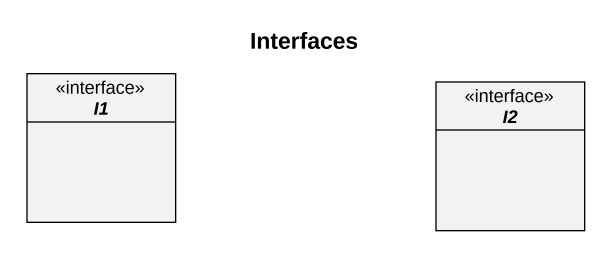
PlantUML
@startuml
title Interfaces
hide circle
hide empty members
interface I1 <<interface>>
interface I2 <<interface>>
@enduml
